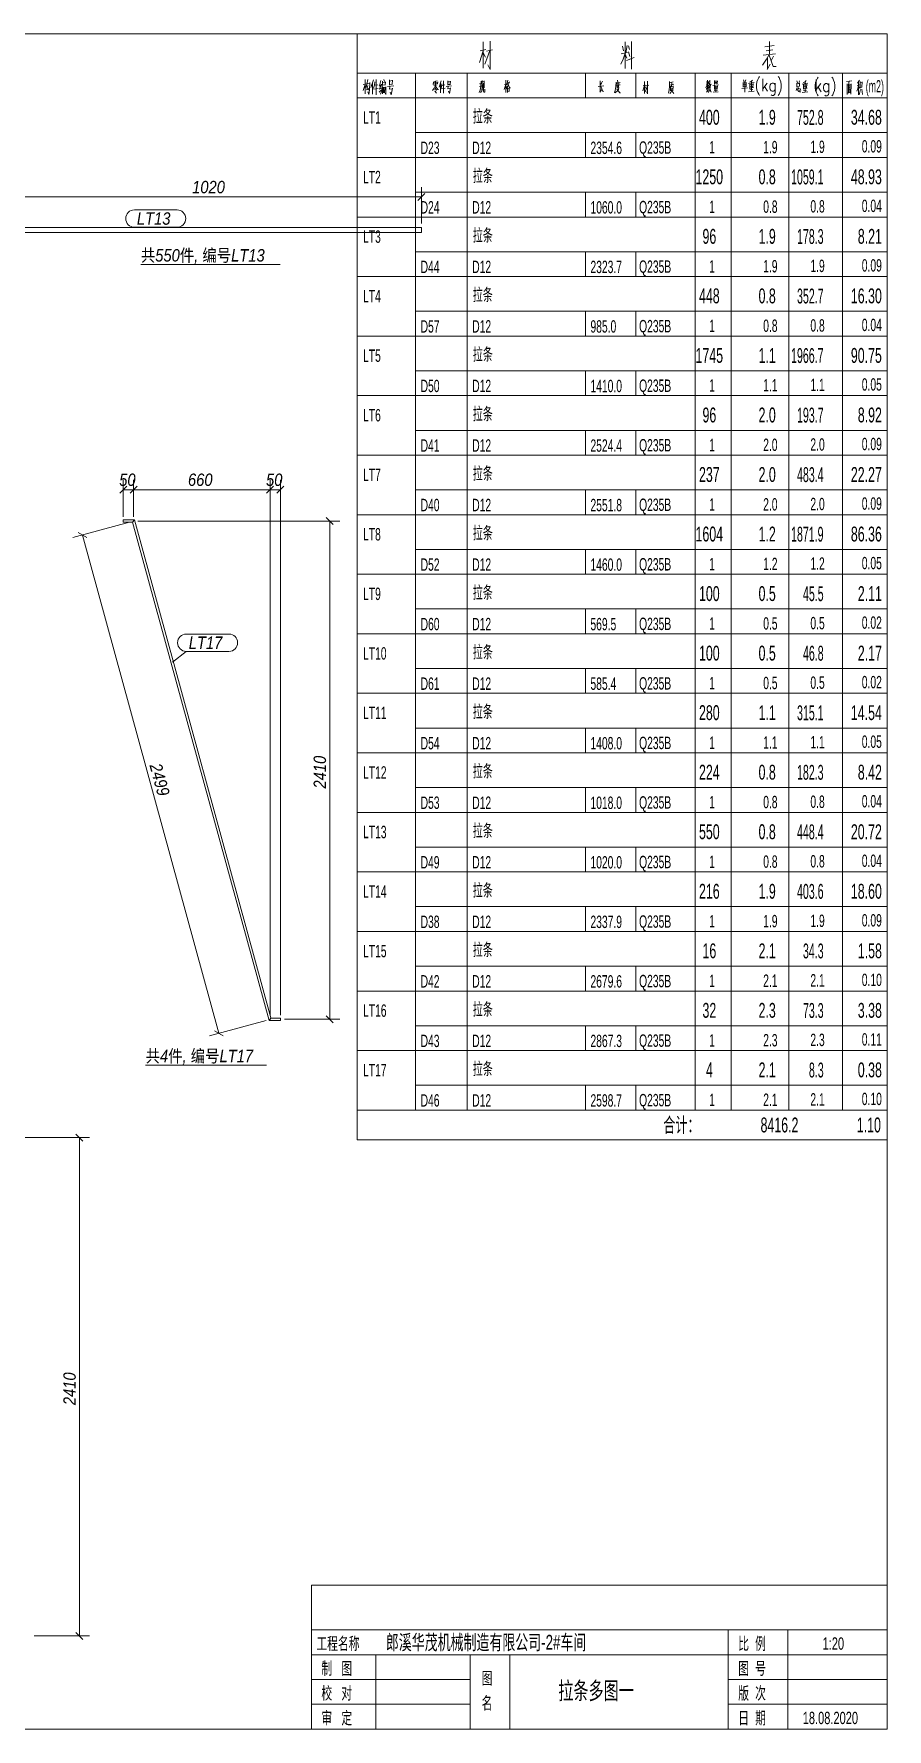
# Model space of a CAD drawing. Header units: millimetres. Extents: x 18 to 1204, y -1 to 409.
# Drawn here: x 997.6 to 1203.9, y -0.9 to 409.1 of the extents above; entities that cross this region are included whole.
import ezdxf

# ---------------------------------------------------------------- set-up
doc = ezdxf.new("R2010")
doc.units = ezdxf.units.MM
doc.header["$PDMODE"] = 1
doc.linetypes.add('XKITLINE00', pattern=[0])
for name, color, linetype, lineweight in [('DrawingSheet', 5, 'Continuous', 0), ('OtherObjectType', 1, 'Continuous', 0), ('Part', 2, 'Continuous', 0), ('PartMark', 3, 'Continuous', 0), ('Z-DIMENSIONS', 1, 'Continuous', 0)]:
    doc.layers.add(name, color=color, linetype=linetype, lineweight=lineweight)
doc.styles.add('Arial Italic', font='ariali.ttf')
doc.styles.add('宋体', font='arial.ttf')

# ---------------------------------------------------------------- blocks, each defined once
blk = doc.blocks.new('拉条多图一')
at = {"layer": 'DrawingSheet', "color": 5, "linetype": 'XKITLINE00', "lineweight": 0}
for p, q in [((589, 415), (5, 415)), ((589, 5), (589, 415)), ((5, 5), (589, 5))]:
    blk.add_line(p, q, dxfattribs=at)
at = {"layer": 'OtherObjectType', "color": 6, "linetype": 'XKITLINE00', "lineweight": 0}
for p, q in [((460.84, 415), (460.84, 399.52)), ((460.84, 405.52), (589, 405.52)), ((475, 405.52), (475, 399.52)), ((487.48, 405.52), (487.48, 399.52)), ((516.04, 405.52), (516.04, 399.52)), ((528.28, 405.52), (528.28, 399.52)), ((542.56, 405.52), (542.56, 399.52)), ((551.32, 405.52), (551.32, 399.52)), ((565.24, 405.52), (565.24, 399.52)), ((578.2, 405.52), (578.2, 399.52)), ((460.84, 399.52), (460.84, 391.12)), ((589, 399.52), (460.84, 399.52)), ((475, 399.52), (475, 391.12)), ((487.48, 399.52), (487.48, 391.12)), ((542.56, 399.52), (542.56, 391.12)), ((551.32, 399.52), (551.32, 391.12)), ((565.24, 399.52), (565.24, 391.12)), ((578.2, 399.52), (578.2, 391.12)), ((460.84, 391.12), (460.84, 385.12)), ((475, 391.12), (475, 385.12)), ((475, 391.12), (589, 391.12)), ((487.48, 391.12), (487.48, 385.12)), ((516.04, 391.12), (516.04, 385.12)), ((528.28, 391.12), (528.28, 385.12)), ((542.56, 391.12), (542.56, 385.12)), ((551.32, 391.12), (551.32, 385.12)), ((565.24, 391.12), (565.24, 385.12)), ((578.2, 391.12), (578.2, 385.12)), ((460.84, 385.12), (460.84, 376.72)), ((589, 385.12), (460.84, 385.12)), ((475, 385.12), (589, 385.12)), ((475, 385.12), (475, 376.72)), ((487.48, 385.12), (487.48, 376.72)), ((542.56, 385.12), (542.56, 376.72)), ((551.32, 385.12), (551.32, 376.72)), ((565.24, 385.12), (565.24, 376.72)), ((578.2, 385.12), (578.2, 376.72)), ((460.84, 376.72), (460.84, 370.72)), ((475, 376.72), (475, 370.72)), ((475, 376.72), (589, 376.72)), ((487.48, 376.72), (487.48, 370.72)), ((516.04, 376.72), (516.04, 370.72)), ((528.28, 376.72), (528.28, 370.72)), ((542.56, 376.72), (542.56, 370.72)), ((551.32, 376.72), (551.32, 370.72)), ((565.24, 376.72), (565.24, 370.72)), ((578.2, 376.72), (578.2, 370.72)), ((460.84, 370.72), (460.84, 362.32)), ((589, 370.72), (460.84, 370.72)), ((475, 370.72), (589, 370.72)), ((475, 370.72), (475, 362.32)), ((487.48, 370.72), (487.48, 362.32)), ((542.56, 370.72), (542.56, 362.32)), ((551.32, 370.72), (551.32, 362.32)), ((565.24, 370.72), (565.24, 362.32)), ((578.2, 370.72), (578.2, 362.32)), ((460.84, 362.32), (460.84, 356.32)), ((475, 362.32), (475, 356.32)), ((475, 362.32), (589, 362.32)), ((487.48, 362.32), (487.48, 356.32)), ((516.04, 362.32), (516.04, 356.32)), ((528.28, 362.32), (528.28, 356.32)), ((542.56, 362.32), (542.56, 356.32)), ((551.32, 362.32), (551.32, 356.32)), ((565.24, 362.32), (565.24, 356.32)), ((578.2, 362.32), (578.2, 356.32)), ((408.55, 359.2), (442.26, 359.2)), ((460.84, 356.32), (460.84, 347.92)), ((589, 356.32), (460.84, 356.32)), ((475, 356.32), (589, 356.32)), ((475, 356.32), (475, 347.92)), ((487.48, 356.32), (487.48, 347.92)), ((542.56, 356.32), (542.56, 347.92)), ((551.32, 356.32), (551.32, 347.92)), ((565.24, 356.32), (565.24, 347.92)), ((578.2, 356.32), (578.2, 347.92)), ((460.84, 347.92), (460.84, 341.92)), ((475, 347.92), (475, 341.92)), ((475, 347.92), (589, 347.92)), ((487.48, 347.92), (487.48, 341.92)), ((516.04, 347.92), (516.04, 341.92)), ((528.28, 347.92), (528.28, 341.92)), ((542.56, 347.92), (542.56, 341.92)), ((551.32, 347.92), (551.32, 341.92)), ((565.24, 347.92), (565.24, 341.92)), ((578.2, 347.92), (578.2, 341.92)), ((460.84, 341.92), (460.84, 333.52)), ((589, 341.92), (460.84, 341.92)), ((475, 341.92), (589, 341.92)), ((475, 341.92), (475, 333.52)), ((487.48, 341.92), (487.48, 333.52)), ((542.56, 341.92), (542.56, 333.52)), ((551.32, 341.92), (551.32, 333.52)), ((565.24, 341.92), (565.24, 333.52)), ((578.2, 341.92), (578.2, 333.52)), ((460.84, 333.52), (460.84, 327.52)), ((475, 333.52), (475, 327.52)), ((475, 333.52), (589, 333.52)), ((487.48, 333.52), (487.48, 327.52)), ((516.04, 333.52), (516.04, 327.52)), ((528.28, 333.52), (528.28, 327.52)), ((542.56, 333.52), (542.56, 327.52)), ((551.32, 333.52), (551.32, 327.52)), ((565.24, 333.52), (565.24, 327.52)), ((578.2, 333.52), (578.2, 327.52)), ((460.84, 327.52), (460.84, 319.12)), ((589, 327.52), (460.84, 327.52)), ((475, 327.52), (589, 327.52)), ((475, 327.52), (475, 319.12)), ((487.48, 327.52), (487.48, 319.12)), ((542.56, 327.52), (542.56, 319.12)), ((551.32, 327.52), (551.32, 319.12)), ((565.24, 327.52), (565.24, 319.12)), ((578.2, 327.52), (578.2, 319.12)), ((460.84, 319.12), (460.84, 313.12)), ((475, 319.12), (475, 313.12)), ((475, 319.12), (589, 319.12)), ((487.48, 319.12), (487.48, 313.12)), ((516.04, 319.12), (516.04, 313.12)), ((528.28, 319.12), (528.28, 313.12)), ((542.56, 319.12), (542.56, 313.12)), ((551.32, 319.12), (551.32, 313.12)), ((565.24, 319.12), (565.24, 313.12)), ((578.2, 319.12), (578.2, 313.12)), ((460.84, 313.12), (460.84, 304.72)), ((589, 313.12), (460.84, 313.12)), ((475, 313.12), (589, 313.12)), ((475, 313.12), (475, 304.72)), ((487.48, 313.12), (487.48, 304.72)), ((542.56, 313.12), (542.56, 304.72)), ((551.32, 313.12), (551.32, 304.72)), ((565.24, 313.12), (565.24, 304.72)), ((578.2, 313.12), (578.2, 304.72)), ((460.84, 304.72), (460.84, 298.72)), ((475, 304.72), (475, 298.72)), ((475, 304.72), (589, 304.72)), ((487.48, 304.72), (487.48, 298.72)), ((516.04, 304.72), (516.04, 298.72)), ((528.28, 304.72), (528.28, 298.72)), ((542.56, 304.72), (542.56, 298.72)), ((551.32, 304.72), (551.32, 298.72)), ((565.24, 304.72), (565.24, 298.72)), ((578.2, 304.72), (578.2, 298.72)), ((460.84, 298.72), (460.84, 290.32)), ((589, 298.72), (460.84, 298.72)), ((475, 298.72), (589, 298.72)), ((475, 298.72), (475, 290.32)), ((487.48, 298.72), (487.48, 290.32)), ((542.56, 298.72), (542.56, 290.32)), ((551.32, 298.72), (551.32, 290.32)), ((565.24, 298.72), (565.24, 290.32)), ((578.2, 298.72), (578.2, 290.32)), ((460.84, 290.32), (460.84, 284.32)), ((475, 290.32), (475, 284.32)), ((475, 290.32), (589, 290.32)), ((487.48, 290.32), (487.48, 284.32)), ((516.04, 290.32), (516.04, 284.32)), ((528.28, 290.32), (528.28, 284.32)), ((542.56, 290.32), (542.56, 284.32)), ((551.32, 290.32), (551.32, 284.32)), ((565.24, 290.32), (565.24, 284.32)), ((578.2, 290.32), (578.2, 284.32)), ((460.84, 284.32), (460.84, 275.92)), ((589, 284.32), (460.84, 284.32)), ((475, 284.32), (589, 284.32)), ((475, 284.32), (475, 275.92)), ((487.48, 284.32), (487.48, 275.92)), ((542.56, 284.32), (542.56, 275.92)), ((551.32, 284.32), (551.32, 275.92)), ((565.24, 284.32), (565.24, 275.92)), ((578.2, 284.32), (578.2, 275.92)), ((460.84, 275.92), (460.84, 269.92)), ((475, 275.92), (475, 269.92)), ((475, 275.92), (589, 275.92)), ((487.48, 275.92), (487.48, 269.92)), ((516.04, 275.92), (516.04, 269.92)), ((528.28, 275.92), (528.28, 269.92)), ((542.56, 275.92), (542.56, 269.92)), ((551.32, 275.92), (551.32, 269.92)), ((565.24, 275.92), (565.24, 269.92)), ((578.2, 275.92), (578.2, 269.92)), ((460.84, 269.92), (460.84, 261.52)), ((589, 269.92), (460.84, 269.92)), ((475, 269.92), (589, 269.92)), ((475, 269.92), (475, 261.52)), ((487.48, 269.92), (487.48, 261.52)), ((542.56, 269.92), (542.56, 261.52)), ((551.32, 269.92), (551.32, 261.52)), ((565.24, 269.92), (565.24, 261.52)), ((578.2, 269.92), (578.2, 261.52)), ((460.84, 261.52), (460.84, 255.52)), ((475, 261.52), (475, 255.52)), ((475, 261.52), (589, 261.52)), ((487.48, 261.52), (487.48, 255.52)), ((516.04, 261.52), (516.04, 255.52)), ((528.28, 261.52), (528.28, 255.52)), ((542.56, 261.52), (542.56, 255.52)), ((551.32, 261.52), (551.32, 255.52)), ((565.24, 261.52), (565.24, 255.52)), ((578.2, 261.52), (578.2, 255.52)), ((460.84, 255.52), (460.84, 247.12)), ((589, 255.52), (460.84, 255.52)), ((475, 255.52), (589, 255.52)), ((475, 255.52), (475, 247.12)), ((487.48, 255.52), (487.48, 247.12)), ((542.56, 255.52), (542.56, 247.12)), ((551.32, 255.52), (551.32, 247.12)), ((565.24, 255.52), (565.24, 247.12)), ((578.2, 255.52), (578.2, 247.12)), ((460.84, 247.12), (460.84, 241.12)), ((475, 247.12), (475, 241.12)), ((475, 247.12), (589, 247.12)), ((487.48, 247.12), (487.48, 241.12)), ((516.04, 247.12), (516.04, 241.12)), ((528.28, 247.12), (528.28, 241.12)), ((542.56, 247.12), (542.56, 241.12)), ((551.32, 247.12), (551.32, 241.12)), ((565.24, 247.12), (565.24, 241.12)), ((578.2, 247.12), (578.2, 241.12)), ((460.84, 241.12), (460.84, 232.72)), ((589, 241.12), (460.84, 241.12)), ((475, 241.12), (589, 241.12)), ((475, 241.12), (475, 232.72)), ((487.48, 241.12), (487.48, 232.72)), ((542.56, 241.12), (542.56, 232.72)), ((551.32, 241.12), (551.32, 232.72)), ((565.24, 241.12), (565.24, 232.72)), ((578.2, 241.12), (578.2, 232.72)), ((460.84, 232.72), (460.84, 226.72)), ((475, 232.72), (475, 226.72)), ((475, 232.72), (589, 232.72)), ((487.48, 232.72), (487.48, 226.72)), ((516.04, 232.72), (516.04, 226.72)), ((528.28, 232.72), (528.28, 226.72)), ((542.56, 232.72), (542.56, 226.72)), ((551.32, 232.72), (551.32, 226.72)), ((565.24, 232.72), (565.24, 226.72)), ((578.2, 232.72), (578.2, 226.72)), ((460.84, 226.72), (460.84, 218.32)), ((589, 226.72), (460.84, 226.72)), ((475, 226.72), (589, 226.72)), ((475, 226.72), (475, 218.32)), ((487.48, 226.72), (487.48, 218.32)), ((542.56, 226.72), (542.56, 218.32)), ((551.32, 226.72), (551.32, 218.32)), ((565.24, 226.72), (565.24, 218.32)), ((578.2, 226.72), (578.2, 218.32)), ((460.84, 218.32), (460.84, 212.32)), ((475, 218.32), (475, 212.32)), ((475, 218.32), (589, 218.32)), ((487.48, 218.32), (487.48, 212.32)), ((516.04, 218.32), (516.04, 212.32)), ((528.28, 218.32), (528.28, 212.32)), ((542.56, 218.32), (542.56, 212.32)), ((551.32, 218.32), (551.32, 212.32)), ((565.24, 218.32), (565.24, 212.32)), ((578.2, 218.32), (578.2, 212.32)), ((460.84, 212.32), (460.84, 203.92)), ((589, 212.32), (460.84, 212.32)), ((475, 212.32), (589, 212.32)), ((475, 212.32), (475, 203.92)), ((487.48, 212.32), (487.48, 203.92)), ((542.56, 212.32), (542.56, 203.92)), ((551.32, 212.32), (551.32, 203.92)), ((565.24, 212.32), (565.24, 203.92)), ((578.2, 212.32), (578.2, 203.92)), ((460.84, 203.92), (460.84, 197.92)), ((475, 203.92), (475, 197.92)), ((475, 203.92), (589, 203.92)), ((487.48, 203.92), (487.48, 197.92)), ((516.04, 203.92), (516.04, 197.92)), ((528.28, 203.92), (528.28, 197.92)), ((542.56, 203.92), (542.56, 197.92)), ((551.32, 203.92), (551.32, 197.92)), ((565.24, 203.92), (565.24, 197.92)), ((578.2, 203.92), (578.2, 197.92)), ((460.84, 197.92), (460.84, 189.52)), ((589, 197.92), (460.84, 197.92)), ((475, 197.92), (589, 197.92)), ((475, 197.92), (475, 189.52)), ((487.48, 197.92), (487.48, 189.52)), ((542.56, 197.92), (542.56, 189.52)), ((551.32, 197.92), (551.32, 189.52)), ((565.24, 197.92), (565.24, 189.52)), ((578.2, 197.92), (578.2, 189.52)), ((460.84, 189.52), (460.84, 183.52)), ((475, 189.52), (475, 183.52)), ((475, 189.52), (589, 189.52)), ((487.48, 189.52), (487.48, 183.52)), ((516.04, 189.52), (516.04, 183.52)), ((528.28, 189.52), (528.28, 183.52)), ((542.56, 189.52), (542.56, 183.52)), ((551.32, 189.52), (551.32, 183.52)), ((565.24, 189.52), (565.24, 183.52)), ((578.2, 189.52), (578.2, 183.52)), ((460.84, 183.52), (460.84, 175.12)), ((589, 183.52), (460.84, 183.52)), ((475, 183.52), (589, 183.52)), ((475, 183.52), (475, 175.12)), ((487.48, 183.52), (487.48, 175.12)), ((542.56, 183.52), (542.56, 175.12)), ((551.32, 183.52), (551.32, 175.12)), ((565.24, 183.52), (565.24, 175.12)), ((578.2, 183.52), (578.2, 175.12)), ((460.84, 175.12), (460.84, 169.12)), ((475, 175.12), (475, 169.12)), ((475, 175.12), (589, 175.12)), ((487.48, 175.12), (487.48, 169.12)), ((516.04, 175.12), (516.04, 169.12)), ((528.28, 175.12), (528.28, 169.12)), ((542.56, 175.12), (542.56, 169.12)), ((551.32, 175.12), (551.32, 169.12)), ((565.24, 175.12), (565.24, 169.12)), ((578.2, 175.12), (578.2, 169.12)), ((460.84, 169.12), (460.84, 160.72)), ((589, 169.12), (460.84, 169.12)), ((475, 169.12), (589, 169.12)), ((475, 169.12), (475, 160.72)), ((487.48, 169.12), (487.48, 160.72)), ((542.56, 169.12), (542.56, 160.72)), ((551.32, 169.12), (551.32, 160.72)), ((565.24, 169.12), (565.24, 160.72)), ((578.2, 169.12), (578.2, 160.72)), ((409.7, 165.55), (438.96, 165.55)), ((460.84, 160.72), (460.84, 154.72)), ((475, 160.72), (475, 154.72)), ((475, 160.72), (589, 160.72)), ((487.48, 160.72), (487.48, 154.72)), ((516.04, 160.72), (516.04, 154.72)), ((528.28, 160.72), (528.28, 154.72)), ((542.56, 160.72), (542.56, 154.72)), ((551.32, 160.72), (551.32, 154.72)), ((565.24, 160.72), (565.24, 154.72)), ((578.2, 160.72), (578.2, 154.72)), ((460.84, 154.72), (460.84, 147.52)), ((460.84, 154.72), (589, 154.72)), ((475, 154.72), (589, 154.72)), ((460.84, 147.52), (589, 147.52))]:
    blk.add_line(p, q, dxfattribs=at)
at = {"layer": 'OtherObjectType', "color": 2, "linetype": 'XKITLINE00', "lineweight": 0}
for p, q in [((490.48, 408.07), (491.35, 410.89)), ((491.96, 411.21), (490.57, 410.89)), ((491.35, 406.74), (491.35, 413.07)), ((491.87, 409.41), (491.35, 410.45)), ((492.14, 410.83), (493.59, 411.12)), ((492.92, 410.98), (492.25, 408.97)), ((493.04, 413.27), (493.04, 406.36)), ((524.73, 410.22), (526.24, 410.51)), ((525.02, 412.02), (525.26, 410.89)), ((525.63, 410.37), (525.14, 408.89)), ((525.63, 413.07), (525.63, 406.65)), ((525.63, 410.08), (526.07, 409.12)), ((526.13, 412.17), (525.81, 410.45)), ((526.48, 412.08), (526.74, 411.21)), ((526.48, 410.69), (526.79, 409.55)), ((527.2, 406.51), (527.2, 413.13)), ((562.04, 410.22), (559.07, 409.84)), ((559.45, 411.88), (561.69, 412.17)), ((559.74, 410.89), (561.37, 411.12)), ((560.53, 413.13), (560.53, 410.08)), ((492.25, 408.97), (491.7, 407.7)), ((493.04, 406.36), (492.43, 407.55)), ((525.14, 408.89), (524.62, 407.7)), ((526.01, 408.6), (527.87, 409.26)), ((559.86, 408.89), (558.9, 407.46)), ((560.47, 409.99), (559.86, 408.89)), ((559.97, 406.42), (560.76, 407.7)), ((560.09, 409.12), (560.09, 406.59)), ((560.47, 409.84), (561.48, 407.09)), ((561.51, 409.64), (560.96, 408.51)), ((561.48, 407.09), (562.15, 407.09)), ((449.8, 39.8), (589, 39.8)), ((449.8, 39.8), (449.8, 5)), ((589, 39.8), (589, 5)), ((449.8, 5), (589, 5))]:
    blk.add_line(p, q, dxfattribs=at)
at = {"layer": 'OtherObjectType', "color": 4, "linetype": 'XKITLINE00', "lineweight": 0}
for p, q in [((462.28, 401.29), (462.76, 402.8)), ((463.09, 402.95), (462.34, 402.8)), ((462.76, 403.98), (462.76, 400.49)), ((462.76, 402.47), (463, 402.16)), ((463.03, 402.08), (463.23, 402.87)), ((463.17, 401.52), (463.44, 402.54)), ((463.23, 402.87), (463.42, 403.98)), ((463.23, 402.91), (463.93, 403.07)), ((463.67, 401.36), (463.48, 401.9)), ((463.93, 403.22), (463.83, 401.44)), ((464.82, 403.9), (464.2, 402.08)), ((464.58, 403.14), (464.58, 400.39)), ((465.03, 402.58), (464.84, 401.87)), ((465.11, 403.41), (465.03, 402.58)), ((465.05, 402.58), (465.82, 402.7)), ((465.42, 403.94), (465.42, 400.28)), ((466.21, 402.39), (466.6, 402.58)), ((466.71, 401.9), (466.21, 401.6)), ((466.6, 403.74), (466.27, 402.43)), ((466.71, 402.87), (466.27, 401.63)), ((466.93, 401.9), (466.81, 401.21)), ((466.98, 403.55), (466.93, 401.9)), ((467.7, 402.7), (466.95, 402.58)), ((466.98, 400.53), (466.95, 402.23)), ((466.98, 403.22), (467.66, 403.34)), ((466.98, 402.04), (467.78, 402.16)), ((467.25, 402.04), (467.25, 400.72)), ((467.27, 403.94), (467.44, 403.48)), ((467.49, 400.72), (467.53, 402.12)), ((467.7, 403.41), (467.64, 402.7)), ((467.82, 402.23), (467.76, 400.36)), ((468.2, 402.27), (469.75, 402.43)), ((468.65, 403.9), (468.65, 402.62)), ((468.65, 403.59), (469.36, 403.72)), ((469.42, 402.87), (468.65, 402.8)), ((468.76, 402.31), (468.65, 401.63)), ((469.44, 401.87), (469.09, 400.24)), ((469.42, 403.82), (469.36, 402.87)), ((479.51, 401.9), (479.08, 401.35)), ((479.31, 403.35), (479.22, 402.73)), ((479.29, 403.16), (480.36, 403.31)), ((479.39, 402.85), (479.66, 402.92)), ((479.39, 402.56), (479.66, 402.61)), ((479.41, 403.48), (480.2, 403.62)), ((479.83, 402.5), (479.51, 401.9)), ((479.7, 401.99), (479.85, 401.7)), ((479.8, 403.52), (479.8, 402.59)), ((479.8, 402.38), (480.4, 401.57)), ((479.93, 402.92), (480.2, 402.98)), ((479.93, 402.61), (480.2, 402.69)), ((480.38, 403.41), (480.28, 402.92)), ((481.21, 403.64), (480.71, 402.13)), ((481.02, 403.02), (481.02, 400.74)), ((481.26, 402.2), (481.13, 401.6)), ((481.19, 401.76), (482.16, 401.9)), ((481.34, 402.89), (481.26, 402.2)), ((481.42, 402.56), (482.06, 402.65)), ((481.71, 403.68), (481.71, 400.64)), ((482.41, 402.28), (483.69, 402.42)), ((483.42, 401.86), (482.74, 401.72)), ((482.78, 403.64), (482.78, 402.59)), ((482.78, 403.39), (483.4, 403.45)), ((483.42, 402.79), (482.78, 402.73)), ((482.87, 402.32), (482.78, 401.76)), ((483.45, 401.96), (483.15, 400.6)), ((483.42, 403.58), (483.38, 402.79)), ((491.02, 402.43), (490.4, 402.31)), ((490.46, 402.89), (490.98, 402.99)), ((490.75, 402.29), (490.59, 401.4)), ((490.71, 402.08), (490.96, 401.52)), ((490.81, 403.57), (490.75, 402.29)), ((491.23, 401.9), (490.98, 401.21)), ((491.11, 403.72), (491.11, 401.96)), ((491.6, 403.55), (491.11, 403.49)), ((491.37, 403.1), (491.23, 401.9)), ((491.39, 402.14), (491.39, 401.07)), ((491.56, 401.96), (491.6, 403.69)), ((496.79, 402.74), (496.44, 401.54)), ((496.5, 402.74), (497, 402.87)), ((496.79, 403.82), (496.79, 400.88)), ((496.79, 403.72), (496.79, 400.84)), ((496.79, 402.54), (496.96, 402.14)), ((497.27, 402.33), (496.9, 401.73)), ((497.31, 403.82), (497.06, 402.7)), ((497.19, 403.22), (497.66, 403.34)), ((497.21, 401.94), (497.21, 400.84)), ((497.21, 401.81), (497.64, 401.87)), ((497.23, 402.97), (497.74, 401.94)), ((497.41, 402.66), (497.27, 402.33)), ((497.7, 403.4), (497.41, 402.66)), ((497.64, 401.96), (497.62, 401.15)), ((497.74, 401.94), (497.93, 401.94)), ((519.16, 402.27), (520.53, 402.46)), ((519.61, 403.66), (519.61, 401.01)), ((519.95, 403.1), (519.61, 402.64)), ((519.8, 402.33), (520.26, 401.11)), ((520.19, 403.58), (519.95, 403.1)), ((523.42, 402.31), (523.26, 401.3)), ((523.46, 403.33), (523.42, 402.31)), ((523.46, 403.06), (524.44, 403.24)), ((523.48, 402.54), (524.44, 402.66)), ((523.65, 401.84), (524.15, 401.94)), ((523.73, 403.06), (523.73, 402.08)), ((523.73, 402.17), (524.13, 402.23)), ((523.81, 403.8), (523.92, 403.26)), ((524.06, 401.57), (524.17, 402.04)), ((524.08, 402.23), (524.1, 403.1)), ((529.96, 401.23), (530.37, 402.49)), ((530.64, 402.63), (530.02, 402.49)), ((530.37, 400.63), (530.37, 403.46)), ((530.58, 401.84), (530.37, 402.3)), ((530.7, 402.45), (531.35, 402.59)), ((531.04, 402.41), (530.75, 401.52)), ((531.1, 403.56), (531.1, 400.48)), ((536.39, 402.26), (536.31, 401.47)), ((536.41, 403.46), (536.39, 402.26)), ((537.26, 403.42), (536.41, 403.13)), ((536.46, 402.59), (537.45, 402.82)), ((536.62, 402.36), (536.62, 401.27)), ((537.2, 402.26), (536.62, 402.13)), ((536.93, 401.87), (536.85, 401.27)), ((536.89, 402.2), (536.91, 403.19)), ((537.24, 402.44), (537.2, 401.23)), ((545.61, 402.89), (545.2, 402)), ((545.28, 402.85), (545.99, 402.99)), ((545.28, 401.79), (545.78, 401.96)), ((545.37, 403.51), (545.49, 403.05)), ((545.59, 402.2), (545.43, 401.5)), ((545.61, 403.78), (545.61, 402.25)), ((545.61, 402.81), (545.9, 402.39)), ((545.82, 402.16), (545.72, 401.58)), ((545.86, 403.61), (545.76, 402.95)), ((546.03, 402.76), (545.9, 402.14)), ((545.95, 402.39), (546.36, 400.98)), ((546.11, 403.16), (546.03, 402.76)), ((546.03, 402.76), (546.52, 402.85)), ((546.23, 401.96), (546.09, 401.36)), ((546.17, 403.78), (546.11, 403.16)), ((546.3, 402.81), (546.23, 401.96)), ((546.85, 402.56), (548.22, 402.66)), ((547.23, 402.43), (547.23, 401.54)), ((547.23, 402.25), (547.95, 402.33)), ((547.25, 403.74), (547.25, 402.8)), ((547.25, 403.55), (547.95, 403.61)), ((547.25, 403.22), (547.85, 403.28)), ((547.95, 402.99), (547.25, 402.93)), ((547.33, 401.96), (547.81, 402)), ((547.58, 402.29), (547.58, 400.98)), ((547.97, 403.69), (547.93, 402.99)), ((547.97, 402.43), (547.93, 401.69)), ((553.84, 401.82), (555.23, 401.98)), ((554.19, 403.28), (554.19, 402.11)), ((554.94, 403.22), (554.19, 403.1)), ((554.19, 402.21), (554.98, 402.31)), ((554.27, 403.88), (554.44, 403.31)), ((554.29, 402.71), (554.85, 402.77)), ((554.58, 400.95), (554.58, 403.14)), ((554.85, 403.89), (554.63, 403.22)), ((554.96, 403.28), (554.9, 402.31)), ((555.49, 403), (556.88, 403.22)), ((556.2, 403.57), (555.76, 403.37)), ((555.78, 402.85), (555.83, 401.73)), ((555.81, 402.71), (556.61, 402.81)), ((556.67, 402.02), (555.83, 401.92)), ((555.87, 402.31), (556.47, 402.38)), ((556.49, 403.84), (556.2, 403.57)), ((556.2, 403.57), (556.2, 401.09)), ((556.65, 402.98), (556.57, 402.06)), ((557.54, 403.41), (557.42, 402.69)), ((557.42, 402.69), (557.42, 402.13)), ((557.42, 402.13), (557.54, 401.42)), ((557.75, 403.97), (557.54, 403.41)), ((557.96, 404.42), (557.75, 403.97)), ((558.18, 404.69), (557.96, 404.42)), ((558.93, 404.13), (558.93, 401.13)), ((560, 403.12), (558.93, 401.69)), ((559.36, 402.27), (560.09, 401.13)), ((560.75, 402.69), (560.63, 402.27)), ((560.63, 402.27), (560.63, 401.98)), ((560.63, 401.98), (560.75, 401.55)), ((560.96, 402.98), (560.75, 402.69)), ((561.18, 403.12), (560.96, 402.98)), ((561.49, 403.12), (561.18, 403.12)), ((561.7, 402.98), (561.49, 403.12)), ((561.91, 402.69), (561.7, 402.98)), ((561.91, 403.12), (561.91, 400.84)), ((562.67, 404.69), (562.88, 404.42)), ((562.88, 404.42), (563.09, 403.97)), ((563.09, 403.97), (563.31, 403.41)), ((563.31, 403.41), (563.42, 402.69)), ((563.42, 402.13), (563.31, 401.42)), ((563.42, 402.69), (563.42, 402.13)), ((567.16, 401.8), (567.04, 401.32)), ((567.16, 403.66), (567.35, 403.19)), ((567.16, 401.9), (567.41, 401.34)), ((567.18, 403.06), (567.18, 402.09)), ((567.18, 402.92), (567.84, 403.02)), ((567.8, 402.4), (567.18, 402.3)), ((567.43, 402.03), (567.66, 401.66)), ((567.78, 403.68), (567.62, 403.02)), ((567.84, 403.1), (567.78, 402.4)), ((567.91, 401.9), (568.13, 401.43)), ((568.46, 402.88), (569.83, 403.1)), ((569.17, 403.45), (568.73, 403.25)), ((568.75, 402.73), (568.81, 401.61)), ((568.77, 402.59), (569.56, 402.69)), ((569.64, 401.9), (568.81, 401.8)), ((568.84, 402.19), (569.44, 402.26)), ((569.46, 403.72), (569.17, 403.45)), ((569.17, 403.45), (569.17, 400.97)), ((569.62, 402.86), (569.54, 401.94)), ((571.69, 403.29), (571.59, 402.57)), ((571.59, 402.57), (571.59, 402.01)), ((571.59, 402.01), (571.69, 401.3)), ((571.9, 403.85), (571.69, 403.29)), ((571.88, 404.01), (571.88, 401.01)), ((572.97, 403), (571.88, 401.57)), ((572.13, 404.3), (571.9, 403.85)), ((572.35, 404.57), (572.13, 404.3)), ((572.31, 402.15), (573.06, 401.01)), ((573.7, 402.57), (573.61, 402.15)), ((573.61, 402.15), (573.61, 401.86)), ((573.61, 401.86), (573.7, 401.43)), ((573.92, 402.86), (573.7, 402.57)), ((574.13, 403), (573.92, 402.86)), ((574.46, 403), (574.13, 403)), ((574.67, 402.86), (574.46, 403)), ((574.88, 402.57), (574.67, 402.86)), ((574.88, 403), (574.88, 400.72)), ((575.64, 404.57), (575.85, 404.3)), ((575.85, 404.3), (576.06, 403.85)), ((576.06, 403.85), (576.28, 403.29)), ((576.28, 403.29), (576.37, 402.57)), ((576.37, 402.01), (576.28, 401.3)), ((576.37, 402.57), (576.37, 402.01)), ((580.45, 403.66), (579.16, 403.46)), ((579.34, 402.92), (579.36, 400.36)), ((580.28, 402.74), (579.34, 402.58)), ((579.63, 402.62), (579.63, 400.74)), ((579.88, 402.16), (579.63, 402.08)), ((579.7, 402.66), (579.81, 403.58)), ((579.97, 402.66), (579.95, 400.78)), ((580.22, 400.4), (580.31, 402.96)), ((581.93, 401.82), (581.7, 401.12)), ((581.76, 402.54), (582.35, 402.7)), ((582.3, 403.84), (581.83, 403.12)), ((582.1, 402.54), (581.93, 401.82)), ((582.1, 403.42), (582.1, 400.28)), ((582.1, 402.32), (582.33, 401.86)), ((582.47, 403.46), (582.47, 401.86)), ((582.47, 403.16), (582.92, 403.3)), ((582.92, 402.12), (582.47, 402)), ((582.94, 403.38), (582.89, 402.12)), ((463.56, 401.63), (463.09, 401.48)), ((463.71, 400.36), (463.42, 400.99)), ((463.83, 401.44), (463.71, 400.36)), ((464.78, 401.63), (465.94, 401.79)), ((466.21, 400.92), (466.71, 401.44)), ((466.81, 401.21), (466.54, 400.45)), ((467.16, 401.4), (467.64, 401.48)), ((467.76, 400.36), (467.64, 400.69)), ((469.42, 401.75), (468.59, 401.6)), ((469.09, 400.24), (468.82, 400.88)), ((479.58, 401.47), (480.05, 401.57)), ((479.6, 401.16), (480.01, 400.7)), ((480.11, 401.63), (479.78, 400.97)), ((480.4, 401.57), (480.49, 401.57)), ((483.15, 400.6), (482.93, 401.12)), ((490.59, 401.4), (490.36, 400.8)), ((490.98, 401.21), (490.67, 400.84)), ((491.39, 401.07), (491.46, 400.94)), ((491.46, 400.94), (491.75, 400.94)), ((491.75, 400.94), (491.73, 401.63)), ((497.21, 401.07), (497.66, 401.15)), ((519.95, 401.51), (519.53, 400.91)), ((520.26, 401.11), (520.53, 401.15)), ((523.26, 401.3), (523.07, 400.78)), ((523.28, 400.72), (523.9, 401.28)), ((523.65, 401.67), (524.35, 400.72)), ((523.9, 401.28), (524.06, 401.57)), ((524.35, 400.72), (524.5, 400.72)), ((530.75, 401.52), (530.5, 400.96)), ((531.1, 400.48), (530.83, 401)), ((536.31, 401.47), (536.12, 400.67)), ((536.72, 400.87), (536.44, 400.58)), ((536.85, 401.27), (536.72, 400.87)), ((536.97, 401.27), (537.41, 400.62)), ((545.57, 401.17), (545.34, 400.9)), ((545.43, 401.5), (545.86, 401.17)), ((545.72, 401.58), (545.57, 401.17)), ((546.09, 401.36), (545.78, 400.84)), ((546.36, 400.98), (546.57, 400.98)), ((546.92, 400.9), (548.12, 400.99)), ((547.16, 401.3), (547.95, 401.36)), ((547.95, 401.69), (547.23, 401.63)), ((556.88, 401.13), (555.52, 400.99)), ((556.57, 401.55), (555.81, 401.46)), ((557.54, 401.42), (557.75, 400.84)), ((557.75, 400.84), (557.96, 400.41)), ((557.96, 400.41), (558.18, 400.12)), ((560.75, 401.55), (560.96, 401.26)), ((560.96, 401.26), (561.18, 401.13)), ((561.18, 400.12), (560.96, 400.27)), ((561.18, 401.13), (561.49, 401.13)), ((561.49, 400.12), (561.18, 400.12)), ((561.49, 401.13), (561.7, 401.26)), ((561.7, 400.27), (561.49, 400.12)), ((561.7, 401.26), (561.91, 401.55)), ((561.82, 400.41), (561.7, 400.27)), ((561.91, 400.84), (561.82, 400.41)), ((562.88, 400.41), (562.67, 400.12)), ((563.09, 400.84), (562.88, 400.41)), ((563.31, 401.42), (563.09, 400.84)), ((567.41, 401.34), (567.62, 401.06)), ((567.62, 401.06), (567.95, 400.91)), ((567.95, 400.91), (567.86, 401.51)), ((569.83, 401.01), (568.5, 400.87)), ((569.54, 401.43), (568.77, 401.34)), ((571.69, 401.3), (571.9, 400.72)), ((571.9, 400.72), (572.13, 400.29)), ((572.13, 400.29), (572.35, 400)), ((573.7, 401.43), (573.92, 401.14)), ((573.92, 401.14), (574.13, 401.01)), ((574.13, 400), (573.92, 400.15)), ((574.13, 401.01), (574.46, 401.01)), ((574.46, 400), (574.13, 400)), ((574.46, 401.01), (574.67, 401.14)), ((574.67, 400.15), (574.46, 400)), ((574.67, 401.14), (574.88, 401.43)), ((574.79, 400.29), (574.67, 400.15)), ((574.88, 400.72), (574.79, 400.29)), ((575.85, 400.29), (575.64, 400)), ((576.06, 400.72), (575.85, 400.29)), ((576.28, 401.3), (576.06, 400.72)), ((579.36, 400.66), (580.22, 400.82)), ((579.63, 401.48), (579.88, 401.58)), ((582.58, 401.58), (582.25, 400.24)), ((582.85, 401.62), (583.05, 400.36))]:
    blk.add_line(p, q, dxfattribs=at)
at = {"layer": 'OtherObjectType', "color": 3, "linetype": 'XKITLINE00', "lineweight": 0}
for p, q in [((449.8, 29), (589, 29)), ((550.6, 29), (550.6, 5)), ((565, 29), (565, 5)), ((449.8, 23), (589, 23)), ((465.4, 23), (465.4, 5)), ((488.2, 23), (488.2, 5)), ((497.8, 23), (497.8, 5)), ((449.8, 17), (488.2, 17)), ((550.6, 17), (589, 17)), ((449.8, 11), (488.2, 11)), ((550.6, 11), (589, 11))]:
    blk.add_line(p, q, dxfattribs=at)
at = {"layer": 'Part', "color": 2, "linetype": 'XKITLINE00', "lineweight": 0}
for p, q in [((374.41, 368.15), (476.41, 368.15)), ((374.41, 366.95), (476.41, 366.95)), ((476.41, 368.15), (476.41, 367.97)), ((476.41, 367.97), (476.41, 366.95)), ((407.02, 297.49), (404.29, 297.49)), ((404.29, 296.89), (404.29, 297.49)), ((406.54, 296.89), (404.29, 296.89)), ((406.56, 296.89), (406.54, 296.89)), ((407.02, 297.49), (406.56, 296.89)), ((439.56, 176.39), (406.56, 296.89)), ((440.01, 177.01), (407.02, 297.49)), ((440.02, 176.99), (439.56, 176.39)), ((439.56, 176.39), (442.29, 176.39)), ((440.02, 176.99), (440.01, 177.01)), ((442.29, 176.99), (440.02, 176.99)), ((442.29, 176.99), (442.29, 176.39))]:
    blk.add_line(p, q, dxfattribs=at)
at = {"layer": 'PartMark', "color": 1, "linetype": 'XKITLINE00', "lineweight": 0}
for p, q in [((406.99, 372.45), (417.31, 372.45)), ((406.99, 368.25), (417.31, 368.25)), ((419.54, 269.86), (429.86, 269.86)), ((416.21, 263.05), (419.54, 265.66)), ((419.54, 265.66), (429.86, 265.66))]:
    blk.add_line(p, q, dxfattribs=at)
for centre, start, end in [((406.99, 370.35), 90, 270), ((417.31, 370.35), 270, 90), ((419.54, 267.76), 90, 270), ((429.86, 267.76), 270, 90)]:
    blk.add_arc(centre, 2.1, start, end, dxfattribs=at)
at = {"layer": 'Z-DIMENSIONS', "color": 4, "linetype": 'XKITLINE00', "lineweight": 0}
for p, q in [((476.41, 369.15), (476.41, 377.96)), ((374.41, 375.56), (476.41, 375.56)), ((477.25, 376.41), (475.56, 374.71)), ((405.14, 305.62), (403.44, 303.92)), ((404.29, 298.19), (404.29, 307.17)), ((404.29, 304.77), (406.79, 304.77)), ((407.64, 305.62), (405.94, 303.92)), ((407.64, 305.62), (405.94, 303.92)), ((406.79, 298.19), (406.79, 307.17)), ((406.79, 298.19), (406.79, 307.17)), ((406.79, 304.77), (439.79, 304.77)), ((440.64, 305.62), (438.94, 303.92)), ((440.64, 305.62), (438.94, 303.92)), ((439.79, 177.69), (439.79, 307.17)), ((439.79, 177.69), (439.79, 307.17)), ((439.79, 304.77), (442.29, 304.77)), ((443.14, 305.62), (441.44, 303.92)), ((442.29, 177.69), (442.29, 307.17)), ((405.83, 296.92), (392.12, 293.17)), ((407.79, 297.19), (456.63, 297.19)), ((453.38, 298.03), (455.07, 296.34)), ((454.23, 176.69), (454.23, 297.19)), ((395.47, 293.21), (393.39, 294.4)), ((394.43, 293.8), (427.43, 173.3)), ((438.83, 176.42), (425.12, 172.67)), ((443.29, 176.69), (456.63, 176.69)), ((453.38, 177.53), (455.07, 175.84)), ((428.47, 172.71), (426.39, 173.9)), ((312.27, 148.05), (396.11, 148.05)), ((392.86, 148.9), (394.56, 147.21)), ((393.71, 27.55), (393.71, 148.05)), ((382.77, 27.55), (396.11, 27.55)), ((392.86, 28.4), (394.56, 26.71))]:
    blk.add_line(p, q, dxfattribs=at)
at = {"layer": 'Z-DIMENSIONS', "color": 3}
for p in [(476.41, 375.56), (404.29, 304.77), (406.79, 304.77), (406.79, 304.77), (439.79, 304.77), (439.79, 304.77), (442.29, 304.77), (454.23, 297.19), (394.43, 293.8), (454.23, 176.69), (427.43, 173.3), (393.71, 148.05), (393.71, 27.55)]:
    blk.add_point(p, dxfattribs=at)
at = {"layer": 'OtherObjectType', "color": 4, "style": '宋体'}
for s, height, width, p in [('(m2)', 3, 0.51, (583.84, 400.84)), ('400', 3.6, 0.595, (543.52, 393.04)), ('1.9', 3.6, 0.595, (557.92, 393.04)), ('34.68', 3.6, 0.595, (580.24, 393.04)), ('1250', 3.6, 0.595, (542.68, 378.64)), ('0.8', 3.6, 0.595, (557.92, 378.64)), ('48.93', 3.6, 0.595, (580.24, 378.64)), ('96', 3.6, 0.595, (544.36, 364.24)), ('1.9', 3.6, 0.595, (557.92, 364.24)), ('8.21', 3.6, 0.595, (581.92, 364.24)), ('448', 3.6, 0.595, (543.52, 349.84)), ('0.8', 3.6, 0.595, (557.92, 349.84)), ('16.30', 3.6, 0.595, (580.24, 349.84)), ('1745', 3.6, 0.595, (542.68, 335.44)), ('1.1', 3.6, 0.595, (557.92, 335.44)), ('90.75', 3.6, 0.595, (580.24, 335.44)), ('96', 3.6, 0.595, (544.36, 321.04)), ('2.0', 3.6, 0.595, (557.92, 321.04)), ('8.92', 3.6, 0.595, (581.92, 321.04)), ('237', 3.6, 0.595, (543.52, 306.64)), ('2.0', 3.6, 0.595, (557.92, 306.64)), ('22.27', 3.6, 0.595, (580.24, 306.64)), ('1604', 3.6, 0.595, (542.68, 292.24)), ('1.2', 3.6, 0.595, (557.92, 292.24)), ('86.36', 3.6, 0.595, (580.24, 292.24)), ('100', 3.6, 0.595, (543.52, 277.84)), ('0.5', 3.6, 0.595, (557.92, 277.84)), ('2.11', 3.6, 0.595, (581.92, 277.84)), ('100', 3.6, 0.595, (543.52, 263.44)), ('0.5', 3.6, 0.595, (557.92, 263.44)), ('2.17', 3.6, 0.595, (581.92, 263.44)), ('280', 3.6, 0.595, (543.52, 249.04)), ('1.1', 3.6, 0.595, (557.92, 249.04)), ('14.54', 3.6, 0.595, (580.24, 249.04)), ('224', 3.6, 0.595, (543.52, 234.64)), ('0.8', 3.6, 0.595, (557.92, 234.64)), ('8.42', 3.6, 0.595, (581.92, 234.64)), ('550', 3.6, 0.595, (543.52, 220.24)), ('0.8', 3.6, 0.595, (557.92, 220.24)), ('20.72', 3.6, 0.595, (580.24, 220.24)), ('216', 3.6, 0.595, (543.52, 205.84)), ('1.9', 3.6, 0.595, (557.92, 205.84)), ('18.60', 3.6, 0.595, (580.24, 205.84)), ('16', 3.6, 0.595, (544.36, 191.44)), ('2.1', 3.6, 0.595, (557.92, 191.44)), ('1.58', 3.6, 0.595, (581.92, 191.44)), ('32', 3.6, 0.595, (544.36, 177.04)), ('2.3', 3.6, 0.595, (557.92, 177.04)), ('3.38', 3.6, 0.595, (581.92, 177.04)), ('4', 3.6, 0.595, (545.2, 162.64)), ('2.1', 3.6, 0.595, (557.92, 162.64)), ('0.38', 3.6, 0.595, (581.92, 162.64)), ('工程名称', 3, 0.6375, (451, 24.2)), ('比  例', 3, 0.6375, (553, 24.2)), ('制   图', 3, 0.6375, (452.2, 18.2)), ('图  号', 3, 0.6375, (553, 18.2)), ('图', 3, 0.6375, (490.96, 15.8)), ('校   对', 3, 0.6375, (452.2, 12.2)), ('名', 3, 0.6375, (490.96, 9.8)), ('版  次', 3, 0.6375, (553, 12.2)), ('审   定', 3, 0.6375, (452.2, 6.2)), ('日  期', 3, 0.6375, (553, 6.2))]:
    blk.add_text(s, height=height, dxfattribs=dict(at, width=width)).set_placement(p)
at = {"layer": 'OtherObjectType', "color": 7, "style": '宋体'}
for s, height, width, p in [('LT1', 3, 0.595, (462.28, 393.28)), ('拉条', 3, 0.595, (488.8, 393.64)), ('D23', 3, 0.595, (476.2, 385.96)), ('D12', 3, 0.595, (488.68, 385.96)), ('2354.6', 3, 0.595, (517.27, 385.95)), ('Q235B', 3, 0.595, (529.03, 386.02)), ('1', 3, 0.595, (545.98, 386.08)), ('1.9', 3, 0.595, (559.04, 386.12)), ('1.9', 3, 0.595, (570.45, 386.2)), ('0.09', 3, 0.595, (582.88, 386.32)), ('LT2', 3, 0.595, (462.28, 378.88)), ('拉条', 3, 0.595, (488.8, 379.24)), ('D24', 3, 0.595, (476.2, 371.56)), ('D12', 3, 0.595, (488.68, 371.56)), ('1060.0', 3, 0.595, (517.27, 371.55)), ('Q235B', 3, 0.595, (529.03, 371.62)), ('1', 3, 0.595, (545.98, 371.68)), ('0.8', 3, 0.595, (559.04, 371.72)), ('0.8', 3, 0.595, (570.45, 371.8)), ('0.04', 3, 0.595, (582.88, 371.92)), ('LT3', 3, 0.595, (462.28, 364.48)), ('拉条', 3, 0.595, (488.8, 364.84)), ('D44', 3, 0.595, (476.2, 357.16)), ('D12', 3, 0.595, (488.68, 357.16)), ('2323.7', 3, 0.595, (517.27, 357.15)), ('Q235B', 3, 0.595, (529.03, 357.22)), ('1', 3, 0.595, (545.98, 357.28)), ('1.9', 3, 0.595, (559.04, 357.32)), ('1.9', 3, 0.595, (570.45, 357.4)), ('0.09', 3, 0.595, (582.88, 357.52)), ('LT4', 3, 0.595, (462.28, 350.08)), ('拉条', 3, 0.595, (488.8, 350.44)), ('D57', 3, 0.595, (476.2, 342.76)), ('D12', 3, 0.595, (488.68, 342.76)), ('985.0', 3, 0.595, (517.27, 342.75)), ('Q235B', 3, 0.595, (529.03, 342.82)), ('1', 3, 0.595, (545.98, 342.88)), ('0.8', 3, 0.595, (559.04, 342.92)), ('0.8', 3, 0.595, (570.45, 343)), ('0.04', 3, 0.595, (582.88, 343.12)), ('LT5', 3, 0.595, (462.28, 335.68)), ('拉条', 3, 0.595, (488.8, 336.04)), ('D50', 3, 0.595, (476.2, 328.36)), ('D12', 3, 0.595, (488.68, 328.36)), ('1410.0', 3, 0.595, (517.27, 328.35)), ('Q235B', 3, 0.595, (529.03, 328.42)), ('1', 3, 0.595, (545.98, 328.48)), ('1.1', 3, 0.595, (559.04, 328.52)), ('1.1', 3, 0.595, (570.45, 328.6)), ('0.05', 3, 0.595, (582.88, 328.72)), ('LT6', 3, 0.595, (462.28, 321.28)), ('拉条', 3, 0.595, (488.8, 321.64)), ('D41', 3, 0.595, (476.2, 313.96)), ('D12', 3, 0.595, (488.68, 313.96)), ('2524.4', 3, 0.595, (517.27, 313.95)), ('Q235B', 3, 0.595, (529.03, 314.02)), ('1', 3, 0.595, (545.98, 314.08)), ('2.0', 3, 0.595, (559.04, 314.12)), ('2.0', 3, 0.595, (570.45, 314.2)), ('0.09', 3, 0.595, (582.88, 314.32)), ('LT7', 3, 0.595, (462.28, 306.88)), ('拉条', 3, 0.595, (488.8, 307.24)), ('D40', 3, 0.595, (476.2, 299.56)), ('D12', 3, 0.595, (488.68, 299.56)), ('2551.8', 3, 0.595, (517.27, 299.55)), ('Q235B', 3, 0.595, (529.03, 299.62)), ('1', 3, 0.595, (545.98, 299.68)), ('2.0', 3, 0.595, (559.04, 299.72)), ('2.0', 3, 0.595, (570.45, 299.8)), ('0.09', 3, 0.595, (582.88, 299.92)), ('LT8', 3, 0.595, (462.28, 292.48)), ('拉条', 3, 0.595, (488.8, 292.84)), ('D52', 3, 0.595, (476.2, 285.16)), ('D12', 3, 0.595, (488.68, 285.16)), ('1460.0', 3, 0.595, (517.27, 285.15)), ('Q235B', 3, 0.595, (529.03, 285.22)), ('1', 3, 0.595, (545.98, 285.28)), ('1.2', 3, 0.595, (559.04, 285.32)), ('1.2', 3, 0.595, (570.45, 285.4)), ('0.05', 3, 0.595, (582.88, 285.52)), ('LT9', 3, 0.595, (462.28, 278.08)), ('拉条', 3, 0.595, (488.8, 278.44)), ('D60', 3, 0.595, (476.2, 270.76)), ('D12', 3, 0.595, (488.68, 270.76)), ('569.5', 3, 0.595, (517.27, 270.75)), ('Q235B', 3, 0.595, (529.03, 270.82)), ('1', 3, 0.595, (545.98, 270.88)), ('0.5', 3, 0.595, (559.04, 270.92)), ('0.5', 3, 0.595, (570.45, 271)), ('0.02', 3, 0.595, (582.88, 271.12)), ('LT10', 3, 0.595, (462.28, 263.68)), ('拉条', 3, 0.595, (488.8, 264.04)), ('D61', 3, 0.595, (476.2, 256.36)), ('D12', 3, 0.595, (488.68, 256.36)), ('585.4', 3, 0.595, (517.27, 256.35)), ('Q235B', 3, 0.595, (529.03, 256.42)), ('1', 3, 0.595, (545.98, 256.48)), ('0.5', 3, 0.595, (559.04, 256.52)), ('0.5', 3, 0.595, (570.45, 256.6)), ('0.02', 3, 0.595, (582.88, 256.72)), ('LT11', 3, 0.595, (462.28, 249.28)), ('拉条', 3, 0.595, (488.8, 249.64)), ('D54', 3, 0.595, (476.2, 241.96)), ('D12', 3, 0.595, (488.68, 241.96)), ('1408.0', 3, 0.595, (517.27, 241.95)), ('Q235B', 3, 0.595, (529.03, 242.02)), ('1', 3, 0.595, (545.98, 242.08)), ('1.1', 3, 0.595, (559.04, 242.12)), ('1.1', 3, 0.595, (570.45, 242.2)), ('0.05', 3, 0.595, (582.88, 242.32)), ('LT12', 3, 0.595, (462.28, 234.88)), ('拉条', 3, 0.595, (488.8, 235.24)), ('D53', 3, 0.595, (476.2, 227.56)), ('D12', 3, 0.595, (488.68, 227.56)), ('1018.0', 3, 0.595, (517.27, 227.55)), ('Q235B', 3, 0.595, (529.03, 227.62)), ('1', 3, 0.595, (545.98, 227.68)), ('0.8', 3, 0.595, (559.04, 227.72)), ('0.8', 3, 0.595, (570.45, 227.8)), ('0.04', 3, 0.595, (582.88, 227.92)), ('LT13', 3, 0.595, (462.28, 220.48)), ('拉条', 3, 0.595, (488.8, 220.84)), ('D49', 3, 0.595, (476.2, 213.16)), ('D12', 3, 0.595, (488.68, 213.16)), ('1020.0', 3, 0.595, (517.27, 213.15)), ('Q235B', 3, 0.595, (529.03, 213.22)), ('1', 3, 0.595, (545.98, 213.28)), ('0.8', 3, 0.595, (559.04, 213.32)), ('0.8', 3, 0.595, (570.45, 213.4)), ('0.04', 3, 0.595, (582.88, 213.52)), ('拉条', 3, 0.595, (488.8, 206.44)), ('LT14', 3, 0.595, (462.28, 206.08)), ('D38', 3, 0.595, (476.2, 198.76)), ('D12', 3, 0.595, (488.68, 198.76)), ('2337.9', 3, 0.595, (517.27, 198.75)), ('Q235B', 3, 0.595, (529.03, 198.82)), ('1', 3, 0.595, (545.98, 198.88)), ('1.9', 3, 0.595, (559.04, 198.92)), ('1.9', 3, 0.595, (570.45, 199)), ('0.09', 3, 0.595, (582.88, 199.12)), ('LT15', 3, 0.595, (462.28, 191.68)), ('拉条', 3, 0.595, (488.8, 192.04)), ('D42', 3, 0.595, (476.2, 184.36)), ('D12', 3, 0.595, (488.68, 184.36)), ('2679.6', 3, 0.595, (517.27, 184.35)), ('Q235B', 3, 0.595, (529.03, 184.42)), ('1', 3, 0.595, (545.98, 184.48)), ('2.1', 3, 0.595, (559.04, 184.52)), ('2.1', 3, 0.595, (570.45, 184.6)), ('0.10', 3, 0.595, (582.88, 184.72)), ('拉条', 3, 0.595, (488.8, 177.64)), ('LT16', 3, 0.595, (462.28, 177.28)), ('D43', 3, 0.595, (476.2, 169.96)), ('D12', 3, 0.595, (488.68, 169.96)), ('2867.3', 3, 0.595, (517.27, 169.95)), ('Q235B', 3, 0.595, (529.03, 170.02)), ('1', 3, 0.595, (545.98, 170.08)), ('2.3', 3, 0.595, (559.04, 170.12)), ('2.3', 3, 0.595, (570.45, 170.2)), ('0.11', 3, 0.595, (582.88, 170.32)), ('LT17', 3, 0.595, (462.28, 162.88)), ('拉条', 3, 0.595, (488.8, 163.24)), ('D46', 3, 0.595, (476.2, 155.56)), ('D12', 3, 0.595, (488.68, 155.56)), ('2598.7', 3, 0.595, (517.27, 155.55)), ('Q235B', 3, 0.595, (529.03, 155.62)), ('1', 3, 0.595, (545.98, 155.68)), ('2.1', 3, 0.595, (559.04, 155.72)), ('2.1', 3, 0.595, (570.45, 155.8)), ('0.10', 3, 0.595, (582.88, 155.92)), ('合计：', 3.6, 0.595, (534.88, 149.32)), ('郎溪华茂机械制造有限公司-2#车间', 3.6, 0.6375, (467.8, 24.2)), ('1:20', 3, 0.6375, (573.4, 24.2)), ('拉条多图一', 4.2, 0.6375, (509.5, 12.2)), ('18.08.2020', 3, 0.6375, (568.6, 6.2))]:
    blk.add_text(s, height=height, dxfattribs=dict(at, width=width)).set_placement(p)
at = {"layer": 'OtherObjectType', "color": 6}
for s, height, style, width, p in [('752.8', 3.6, '宋体', 0.51, (567.22, 393.01)), ('1059.1', 3.6, '宋体', 0.51, (565.78, 378.61)), ('178.3', 3.6, '宋体', 0.51, (567.22, 364.21)), ('共550件, 编号LT13', 3, 'Arial Italic', 0.85, (408.55, 359.95)), ('352.7', 3.6, '宋体', 0.51, (567.22, 349.81)), ('1966.7', 3.6, '宋体', 0.51, (565.78, 335.41)), ('193.7', 3.6, '宋体', 0.51, (567.22, 321.01)), ('483.4', 3.6, '宋体', 0.51, (567.22, 306.61)), ('1871.9', 3.6, '宋体', 0.51, (565.78, 292.21)), ('45.5', 3.6, '宋体', 0.51, (568.66, 277.81)), ('46.8', 3.6, '宋体', 0.51, (568.66, 263.41)), ('315.1', 3.6, '宋体', 0.51, (567.22, 249.01)), ('182.3', 3.6, '宋体', 0.51, (567.22, 234.61)), ('448.4', 3.6, '宋体', 0.51, (567.22, 220.21)), ('403.6', 3.6, '宋体', 0.51, (567.22, 205.81)), ('34.3', 3.6, '宋体', 0.51, (568.66, 191.41)), ('73.3', 3.6, '宋体', 0.51, (568.66, 177.01)), ('共4件, 编号LT17', 3, 'Arial Italic', 0.85, (409.7, 166.3)), ('8.3', 3.6, '宋体', 0.51, (570.1, 162.61)), ('8416.2', 3.6, '宋体', 0.595, (558.4, 149.32)), ('1.10', 3.6, '宋体', 0.595, (581.68, 149.32))]:
    blk.add_text(s, height=height, dxfattribs=dict(at, style=style, width=width)).set_placement(p)
at = {"layer": 'PartMark', "color": 7, "style": 'Arial Italic', "width": 0.85}
for s, p in [('LT13', (407.59, 368.85)), ('LT17', (420.14, 266.26))]:
    blk.add_text(s, height=3, dxfattribs=at).set_placement(p)
at = {"layer": 'Z-DIMENSIONS', "color": 3, "style": 'Arial Italic', "width": 0.85}
for s, p in [('1020', (420.96, 376.46)), ('50', (403.32, 305.67)), ('660', (419.95, 305.67)), ('50', (438.82, 305.67))]:
    blk.add_text(s, height=3, dxfattribs=at).set_placement(p)
for s, rotation, p in [('2499', -74.685, (410.62, 238.08)), ('2410', 90.0002, (453.33, 232.49)), ('2410', 90.0002, (392.81, 83.35))]:
    blk.add_text(s, height=3, rotation=rotation, dxfattribs=at).set_placement(p)

msp = doc.modelspace()

# ---------------------------------------------------------------- block references
msp.add_blockref('拉条多图一', (614.93, -5.93))

doc.saveas('drawing.dxf')
